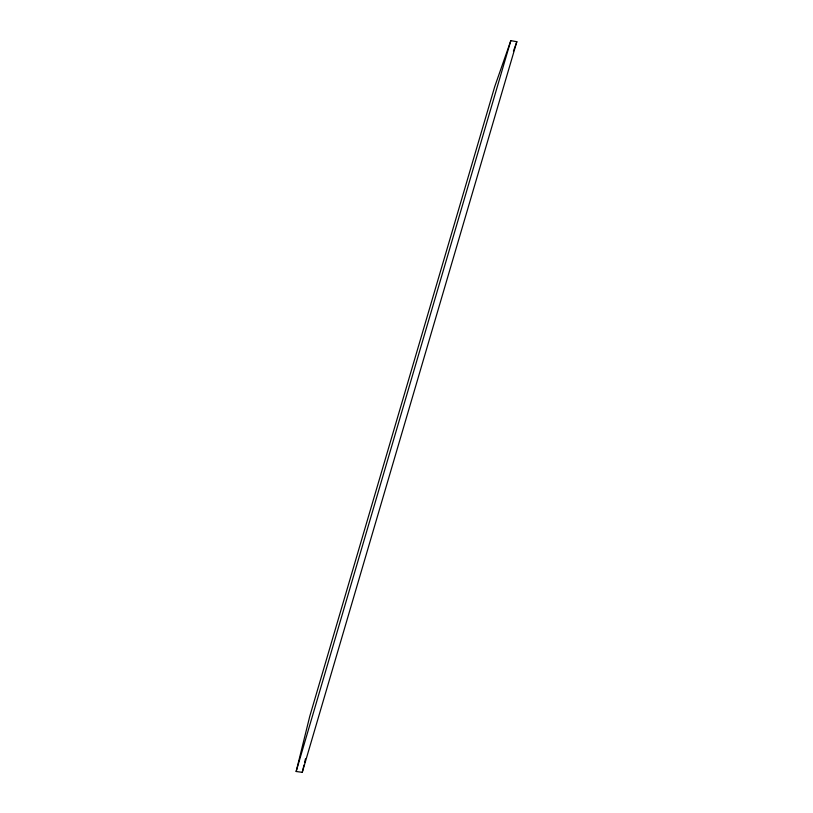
<?xml version="1.0" encoding="UTF-8"?>
<svg xmlns="http://www.w3.org/2000/svg" width="813" height="813" viewBox="0 0 813 813"><rect width="100%" height="100%" fill="white"/><g stroke="black" fill="none" stroke-linecap="round" stroke-linejoin="round"><path stroke-width="1.22" d="M302.263 772.35L516.844 41.707L510.828 40.65L494.741 86.585L309.763 716.314L296.156 771.486L302.263 772.35L304.001 764.982M304.59 762.533L305.464 758.854M296.156 771.486L510.828 40.65M513.44 51.117L516.844 41.707"/></g></svg>
